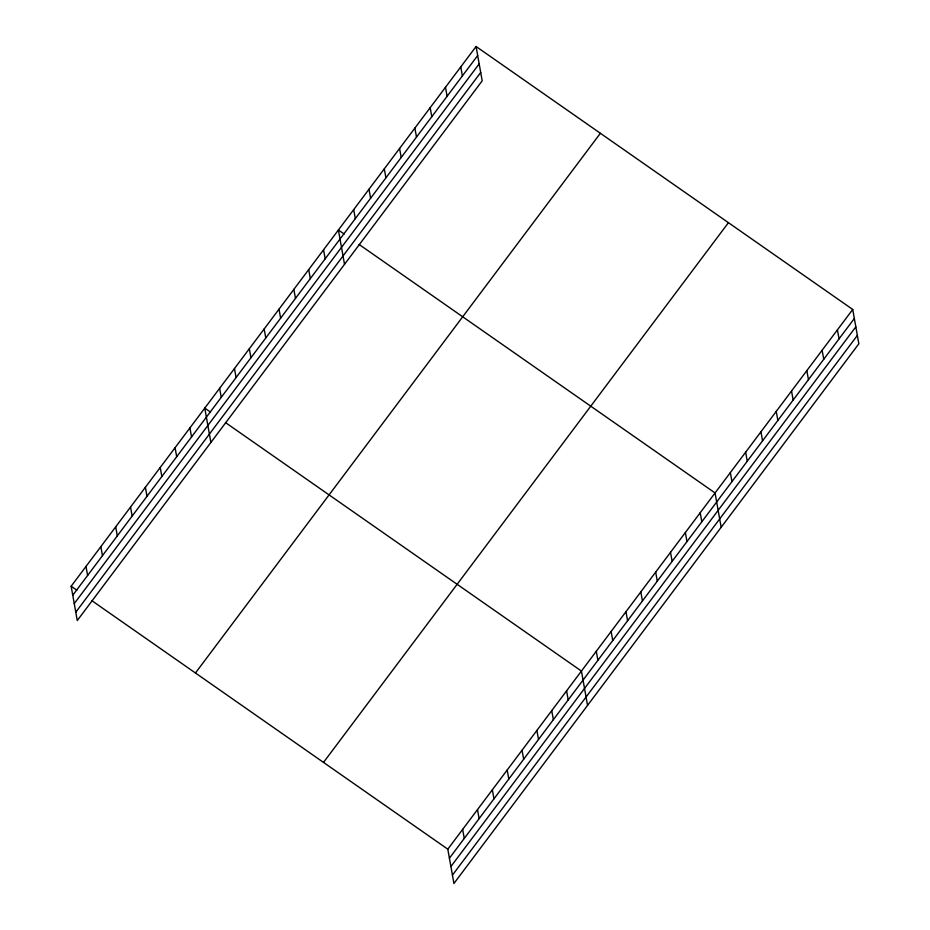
<?xml version="1.0" encoding="UTF-8"?>
<svg xmlns="http://www.w3.org/2000/svg" width="930" height="930" viewBox="0 0 930 930"><rect width="100%" height="100%" fill="white"/><g stroke="black" fill="none" stroke-linecap="round" stroke-linejoin="round"><path stroke-width="1.4" d="M476.079 46.5L482.193 80.817L77.271 620.543L71.157 586.226L476.079 46.5L852.729 309.458L858.843 343.775L453.921 883.5L447.807 849.183L91.872 600.687M72.761 595.258L477.683 55.533M74.249 603.593L479.171 63.879M75.783 612.196L480.705 72.47M195.451 672.995L600.373 133.281M323.512 762.402L728.434 222.677M447.807 849.183L852.729 309.458M449.423 858.216L854.345 318.49M450.911 866.551L855.821 326.837M452.433 875.153L857.355 335.428M344.158 234.023L338.404 230.001L344.519 264.329M359.12 244.474L715.054 492.958L721.169 527.287M210.529 412.13L204.774 408.119L210.889 442.436M225.49 422.58L581.436 671.076L587.551 705.393M71.157 586.226L76.911 590.236M837.43 329.848L839.046 338.88M822.132 350.238L823.748 359.271M806.845 370.628L808.449 379.661M791.546 391.019L793.151 400.051M776.248 411.409L777.852 420.43M760.949 431.799L762.554 440.82M745.651 452.189L747.255 461.21M730.352 472.579L731.968 481.601M700.209 512.755L701.825 521.788M685.364 532.541L686.968 541.574M670.518 552.339L672.123 561.36M655.673 572.124L657.278 581.157M640.828 591.91L642.432 600.943M625.971 611.708L627.587 620.729M611.126 631.493L612.742 640.526M596.281 651.279L597.885 660.312M460.78 66.89L462.384 75.923M566.591 690.862L568.195 699.895M445.482 87.281L447.086 96.313M551.746 710.648L553.35 719.681M430.183 107.671L431.787 116.703M536.889 730.445L538.505 739.466M414.885 128.061L416.5 137.094M522.044 750.231L523.66 759.264M399.586 148.451L401.202 157.472M507.199 770.017L508.803 779.049M384.299 168.842L385.904 177.863M492.354 789.814L493.958 798.847M369.001 189.232L370.605 198.253M477.509 809.6L479.113 818.633M353.702 209.622L355.307 218.643M462.663 829.397L464.268 838.418M323.559 249.798L325.163 258.831M308.714 269.584L310.318 278.616M293.857 289.381L295.473 298.402M279.012 309.167L280.628 318.2M264.167 328.953L265.771 337.985M249.321 348.75L250.926 357.771M234.476 368.536L236.081 377.568M219.631 388.322L221.235 397.354M189.929 427.905L191.545 436.937M175.084 447.69L176.688 456.723M160.239 467.488L161.843 476.509M145.394 487.274L146.998 496.306M130.549 507.059L132.153 516.092M115.692 526.857L117.308 535.889M100.847 546.642L102.463 555.675M86.002 566.428L87.618 575.461"/></g></svg>
